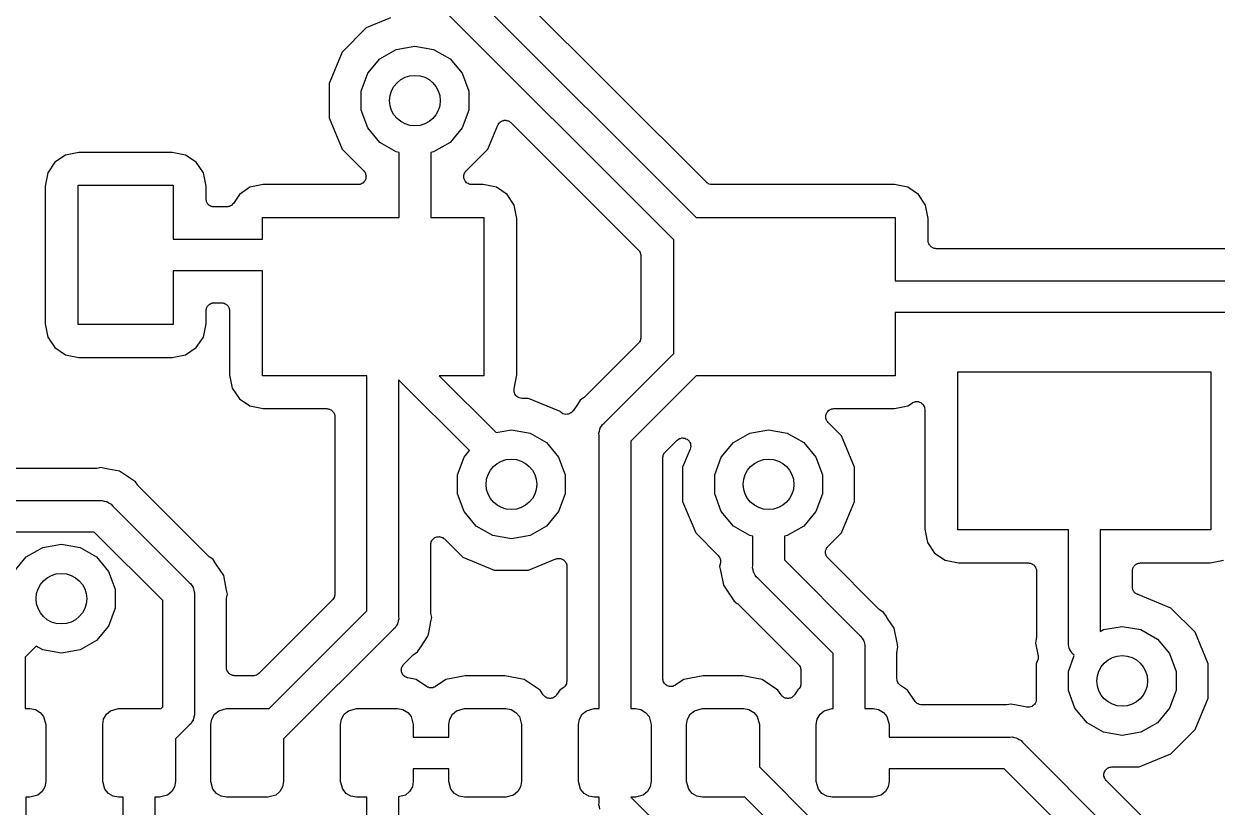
# Model space of a CAD drawing. Extents: x 92.1 to 192.1, y -135.1 to -45.9.
# Drawn here: x 109.9 to 128.75, y -120.64 to -108.26 of the extents above; entities that cross this region are included whole.
import ezdxf

# ---------------------------------------------------------------- set-up
doc = ezdxf.new("R2010")
doc.units = 0
doc.header["$MEASUREMENT"] = 0
doc.layers.add('BLACK', color=7, linetype='CONTINUOUS')

msp = doc.modelspace()

# ---------------------------------------------------------------- linework, layer by layer
at = {"layer": 'BLACK', "linetype": 'CONTINUOUS'}
for p, q in [((120.683, -110.765), (113.571, -103.653)), ((113.026, -103.826), (120.522, -111.323)), ((120.169, -111.676), (112.607, -104.114)), ((115.69, -108.165), (115.309, -108.323)), ((115.309, -108.323), (114.927, -108.705)), ((115.783, -108.663), (116.078, -108.611)), ((116.078, -108.611), (116.373, -108.663)), ((114.927, -108.705), (114.72, -109.204)), ((115.523, -108.813), (115.783, -108.663)), ((116.373, -108.663), (116.633, -108.813)), ((115.331, -109.042), (115.523, -108.813)), ((116.633, -108.813), (116.825, -109.042)), ((115.228, -109.324), (115.331, -109.042)), ((116.825, -109.042), (116.928, -109.324)), ((114.72, -109.204), (114.72, -109.744)), ((115.228, -109.624), (115.228, -109.324)), ((116.928, -109.324), (116.928, -109.624)), ((114.72, -109.744), (114.927, -110.243)), ((115.331, -109.906), (115.228, -109.624)), ((116.928, -109.624), (116.825, -109.906)), ((115.523, -110.135), (115.331, -109.906)), ((116.825, -109.906), (116.633, -110.135)), ((117.229, -110.243), (117.387, -109.862)), ((117.387, -109.862), (117.395, -109.85)), ((117.395, -109.85), (117.401, -109.837)), ((117.401, -109.837), (117.407, -109.831)), ((117.407, -109.831), (117.411, -109.824)), ((117.411, -109.824), (117.422, -109.816)), ((117.422, -109.816), (117.432, -109.806)), ((117.432, -109.806), (117.439, -109.803)), ((117.439, -109.803), (117.446, -109.798)), ((117.446, -109.798), (117.459, -109.793)), ((117.459, -109.793), (117.472, -109.788)), ((117.472, -109.788), (117.48, -109.787)), ((117.48, -109.787), (117.488, -109.784)), ((117.488, -109.784), (117.502, -109.785)), ((117.502, -109.785), (117.516, -109.784)), ((117.516, -109.784), (117.524, -109.786)), ((117.524, -109.786), (117.532, -109.786)), ((117.532, -109.786), (117.545, -109.792)), ((117.545, -109.792), (117.558, -109.795)), ((117.558, -109.795), (117.565, -109.8)), ((117.565, -109.8), (117.573, -109.803)), ((117.573, -109.803), (117.583, -109.812)), ((117.583, -109.812), (117.594, -109.82)), ((117.594, -109.82), (119.611, -111.837)), ((110.768, -110.292), (110.557, -110.334)), ((112.243, -110.292), (110.768, -110.292)), ((112.454, -110.334), (112.243, -110.292)), ((114.927, -110.243), (115.269, -110.586)), ((115.783, -110.285), (115.523, -110.135)), ((115.828, -110.293), (115.783, -110.285)), ((115.828, -111.323), (115.828, -110.293)), ((116.373, -110.285), (116.328, -110.293)), ((116.328, -110.293), (116.328, -111.323)), ((116.633, -110.135), (116.373, -110.285)), ((116.887, -110.586), (117.229, -110.243)), ((110.389, -110.446), (110.277, -110.614)), ((110.557, -110.334), (110.389, -110.446)), ((112.622, -110.446), (112.454, -110.334)), ((112.734, -110.614), (112.622, -110.446)), ((110.277, -110.614), (110.235, -110.825)), ((112.776, -110.825), (112.734, -110.614)), ((115.269, -110.586), (115.279, -110.599)), ((115.279, -110.599), (115.289, -110.612)), ((115.289, -110.612), (115.291, -110.617)), ((115.291, -110.617), (115.294, -110.622)), ((115.294, -110.622), (115.299, -110.638)), ((115.299, -110.638), (115.304, -110.653)), ((115.304, -110.653), (115.304, -110.659)), ((115.304, -110.659), (115.306, -110.664)), ((115.306, -110.664), (115.304, -110.681)), ((115.304, -110.681), (115.304, -110.697)), ((116.85, -110.664), (116.852, -110.659)), ((116.852, -110.681), (116.85, -110.664)), ((116.852, -110.653), (116.857, -110.638)), ((116.852, -110.659), (116.852, -110.653)), ((116.852, -110.697), (116.852, -110.681)), ((116.857, -110.638), (116.862, -110.622)), ((116.862, -110.622), (116.865, -110.617)), ((116.865, -110.617), (116.867, -110.612)), ((116.867, -110.612), (116.877, -110.599)), ((116.877, -110.599), (116.887, -110.586)), ((110.235, -110.825), (110.235, -113)), ((110.756, -113.012), (110.756, -110.812)), ((110.756, -110.812), (112.256, -110.812)), ((112.256, -110.812), (112.256, -111.662)), ((112.776, -111.027), (112.776, -110.825)), ((113.471, -110.844), (113.303, -110.957)), ((113.681, -110.802), (113.471, -110.844)), ((115.179, -110.802), (113.681, -110.802)), ((115.196, -110.799), (115.179, -110.802)), ((115.212, -110.798), (115.196, -110.799)), ((115.217, -110.796), (115.212, -110.798)), ((115.223, -110.795), (115.217, -110.796)), ((115.237, -110.786), (115.223, -110.795)), ((115.252, -110.779), (115.237, -110.786)), ((115.256, -110.775), (115.252, -110.779)), ((115.261, -110.773), (115.256, -110.775)), ((115.272, -110.76), (115.261, -110.773)), ((115.283, -110.748), (115.272, -110.76)), ((115.286, -110.743), (115.283, -110.748)), ((115.289, -110.739), (115.286, -110.743)), ((115.295, -110.723), (115.289, -110.739)), ((115.302, -110.708), (115.295, -110.723)), ((115.304, -110.697), (115.302, -110.703)), ((115.302, -110.703), (115.302, -110.708)), ((116.854, -110.703), (116.852, -110.697)), ((116.854, -110.708), (116.854, -110.703)), ((116.861, -110.723), (116.854, -110.708)), ((116.867, -110.739), (116.861, -110.723)), ((116.87, -110.743), (116.867, -110.739)), ((116.873, -110.748), (116.87, -110.743)), ((116.884, -110.76), (116.873, -110.748)), ((116.895, -110.773), (116.884, -110.76)), ((116.9, -110.775), (116.895, -110.773)), ((116.904, -110.779), (116.9, -110.775)), ((116.919, -110.786), (116.904, -110.779)), ((116.933, -110.795), (116.919, -110.786)), ((116.939, -110.796), (116.933, -110.795)), ((116.944, -110.798), (116.939, -110.796)), ((116.96, -110.799), (116.944, -110.798)), ((116.977, -110.802), (116.96, -110.799)), ((117.156, -110.802), (116.977, -110.802)), ((117.367, -110.844), (117.156, -110.802)), ((117.535, -110.957), (117.367, -110.844)), ((120.688, -110.768), (120.683, -110.765)), ((120.691, -110.773), (120.688, -110.768)), ((120.706, -110.781), (120.691, -110.773)), ((120.719, -110.79), (120.706, -110.781)), ((120.725, -110.792), (120.719, -110.79)), ((120.73, -110.795), (120.725, -110.792)), ((120.746, -110.798), (120.73, -110.795)), ((120.762, -110.802), (120.746, -110.798)), ((120.767, -110.801), (120.762, -110.802)), ((120.773, -110.802), (120.767, -110.801)), ((123.656, -110.802), (120.773, -110.802)), ((123.867, -110.844), (123.656, -110.802)), ((124.035, -110.957), (123.867, -110.844)), ((112.778, -111.038), (112.776, -111.027)), ((112.778, -111.049), (112.778, -111.038)), ((112.782, -111.06), (112.778, -111.049)), ((112.784, -111.071), (112.782, -111.06)), ((113.303, -110.957), (113.208, -111.098)), ((117.647, -111.125), (117.535, -110.957)), ((124.147, -111.125), (124.035, -110.957)), ((112.789, -111.08), (112.784, -111.071)), ((112.793, -111.091), (112.789, -111.08)), ((112.8, -111.099), (112.793, -111.091)), ((112.806, -111.109), (112.8, -111.099)), ((112.814, -111.116), (112.806, -111.109)), ((112.821, -111.125), (112.814, -111.116)), ((112.831, -111.13), (112.821, -111.125)), ((112.84, -111.137), (112.831, -111.13)), ((112.85, -111.141), (112.84, -111.137)), ((112.86, -111.147), (112.85, -111.141)), ((112.871, -111.149), (112.86, -111.147)), ((112.881, -111.152), (112.871, -111.149)), ((112.892, -111.152), (112.881, -111.152)), ((112.903, -111.154), (112.892, -111.152)), ((113.102, -111.154), (112.903, -111.154)), ((113.12, -111.151), (113.102, -111.154)), ((113.138, -111.149), (113.12, -111.151)), ((113.142, -111.147), (113.138, -111.149)), ((113.146, -111.147), (113.142, -111.147)), ((113.161, -111.138), (113.146, -111.147)), ((113.178, -111.13), (113.161, -111.138)), ((113.18, -111.127), (113.178, -111.13)), ((113.184, -111.125), (113.18, -111.127)), ((113.196, -111.111), (113.184, -111.125)), ((113.208, -111.098), (113.196, -111.111)), ((117.689, -111.335), (117.647, -111.125)), ((124.189, -111.335), (124.147, -111.125)), ((113.669, -111.662), (113.669, -111.323)), ((113.669, -111.323), (115.828, -111.323)), ((116.328, -111.323), (117.169, -111.323)), ((117.169, -111.323), (117.169, -113.823)), ((117.689, -113.81), (117.689, -111.335)), ((120.522, -111.323), (123.669, -111.323)), ((123.669, -111.323), (123.669, -112.323)), ((124.189, -111.688), (124.189, -111.335)), ((112.256, -111.662), (113.669, -111.662)), ((120.169, -113.469), (120.169, -111.676)), ((124.191, -111.699), (124.189, -111.688)), ((124.191, -111.71), (124.191, -111.699)), ((124.195, -111.72), (124.191, -111.71)), ((124.197, -111.731), (124.195, -111.72)), ((124.202, -111.741), (124.197, -111.731)), ((124.206, -111.751), (124.202, -111.741)), ((124.213, -111.76), (124.206, -111.751)), ((124.219, -111.769), (124.213, -111.76)), ((124.227, -111.777), (124.219, -111.769)), ((124.235, -111.785), (124.227, -111.777)), ((124.244, -111.791), (124.235, -111.785)), ((124.253, -111.798), (124.244, -111.791)), ((124.263, -111.802), (124.253, -111.798)), ((124.273, -111.807), (124.263, -111.802)), ((124.284, -111.809), (124.273, -111.807)), ((124.294, -111.813), (124.284, -111.809)), ((124.305, -111.813), (124.294, -111.813)), ((124.316, -111.815), (124.305, -111.813)), ((129.632, -111.815), (124.316, -111.815)), ((119.611, -111.837), (119.614, -111.842)), ((119.614, -111.842), (119.619, -111.845)), ((119.619, -111.845), (119.627, -111.86)), ((119.627, -111.86), (119.636, -111.873)), ((119.636, -111.873), (119.638, -111.879)), ((119.638, -111.879), (119.641, -111.884)), ((119.641, -111.884), (119.644, -111.9)), ((119.644, -111.9), (119.648, -111.916)), ((119.648, -111.916), (119.647, -111.921)), ((119.647, -111.921), (119.648, -111.927)), ((119.648, -111.927), (119.648, -113.219)), ((113.669, -112.162), (112.256, -112.162)), ((112.256, -112.162), (112.256, -113.012)), ((113.669, -113.823), (113.669, -112.162)), ((123.669, -112.323), (129.708, -112.323)), ((112.778, -112.775), (112.782, -112.765)), ((112.782, -112.765), (112.784, -112.754)), ((112.784, -112.754), (112.789, -112.744)), ((112.789, -112.744), (112.793, -112.734)), ((112.793, -112.734), (112.8, -112.725)), ((112.8, -112.725), (112.806, -112.716)), ((112.806, -112.716), (112.814, -112.709)), ((112.814, -112.709), (112.821, -112.7)), ((112.821, -112.7), (112.831, -112.695)), ((112.831, -112.695), (112.84, -112.687)), ((112.84, -112.687), (112.85, -112.684)), ((112.85, -112.684), (112.86, -112.678)), ((112.86, -112.678), (112.871, -112.676)), ((112.871, -112.676), (112.881, -112.672)), ((112.881, -112.672), (112.892, -112.672)), ((112.892, -112.672), (112.903, -112.67)), ((112.903, -112.67), (113.021, -112.67)), ((113.021, -112.67), (113.032, -112.672)), ((113.032, -112.672), (113.043, -112.672)), ((113.043, -112.672), (113.054, -112.676)), ((113.054, -112.676), (113.065, -112.678)), ((113.065, -112.678), (113.074, -112.684)), ((113.074, -112.684), (113.085, -112.687)), ((113.085, -112.687), (113.093, -112.695)), ((113.093, -112.695), (113.103, -112.7)), ((113.103, -112.7), (113.11, -112.709)), ((113.11, -112.709), (113.119, -112.716)), ((113.119, -112.716), (113.124, -112.725)), ((113.124, -112.725), (113.131, -112.734)), ((113.131, -112.734), (113.135, -112.744)), ((113.135, -112.744), (113.141, -112.754)), ((113.141, -112.754), (113.143, -112.765)), ((113.143, -112.765), (113.146, -112.775)), ((112.776, -112.797), (112.778, -112.786)), ((112.776, -113), (112.776, -112.797)), ((112.778, -112.786), (112.778, -112.775)), ((113.146, -112.775), (113.146, -112.786)), ((113.146, -112.786), (113.148, -112.797)), ((113.148, -112.797), (113.148, -113.81)), ((129.616, -112.823), (123.669, -112.823)), ((123.669, -112.823), (123.669, -113.823)), ((110.235, -113), (110.277, -113.211)), ((112.256, -113.012), (110.756, -113.012)), ((112.734, -113.211), (112.776, -113)), ((110.277, -113.211), (110.389, -113.379)), ((112.622, -113.379), (112.734, -113.211)), ((119.611, -113.308), (118.762, -114.157)), ((119.614, -113.304), (119.611, -113.308)), ((119.619, -113.3), (119.614, -113.304)), ((119.627, -113.286), (119.619, -113.3)), ((119.636, -113.272), (119.627, -113.286)), ((119.638, -113.267), (119.636, -113.272)), ((119.641, -113.262), (119.638, -113.267)), ((119.644, -113.246), (119.641, -113.262)), ((119.648, -113.23), (119.644, -113.246)), ((119.648, -113.219), (119.647, -113.224)), ((119.647, -113.224), (119.648, -113.23)), ((110.389, -113.379), (110.557, -113.491)), ((110.557, -113.491), (110.768, -113.533)), ((112.243, -113.533), (112.454, -113.491)), ((112.454, -113.491), (112.622, -113.379)), ((119.068, -114.571), (120.169, -113.469)), ((110.768, -113.533), (112.243, -113.533)), ((113.148, -113.81), (113.19, -114.021)), ((115.32, -113.823), (113.669, -113.823)), ((115.32, -117.54), (115.32, -113.823)), ((116.94, -115.007), (115.82, -113.888)), ((115.82, -113.888), (115.82, -117.633)), ((117.169, -113.823), (116.462, -113.823)), ((116.462, -113.823), (117.359, -114.72)), ((117.645, -114.03), (117.689, -113.81)), ((120.522, -113.823), (119.487, -114.859)), ((123.669, -113.823), (120.522, -113.823)), ((124.658, -116.261), (124.658, -113.761)), ((124.658, -113.761), (128.658, -113.761)), ((128.658, -113.761), (128.658, -116.261)), ((113.19, -114.021), (113.303, -114.189)), ((117.645, -114.032), (117.645, -114.03)), ((117.645, -114.033), (117.645, -114.032)), ((117.645, -114.054), (117.645, -114.033)), ((117.645, -114.074), (117.645, -114.054)), ((117.645, -114.076), (117.645, -114.074)), ((117.645, -114.077), (117.645, -114.076)), ((117.652, -114.096), (117.645, -114.077)), ((113.303, -114.189), (113.471, -114.301)), ((117.659, -114.116), (117.652, -114.096)), ((117.66, -114.117), (117.659, -114.116)), ((117.66, -114.118), (117.66, -114.117)), ((117.673, -114.134), (117.66, -114.118)), ((117.686, -114.15), (117.673, -114.134)), ((117.688, -114.151), (117.686, -114.15)), ((117.688, -114.152), (117.688, -114.151)), ((117.706, -114.163), (117.688, -114.152)), ((117.724, -114.173), (117.706, -114.163)), ((117.725, -114.174), (117.724, -114.173)), ((117.727, -114.174), (117.725, -114.174)), ((117.747, -114.178), (117.727, -114.174)), ((117.767, -114.182), (117.747, -114.178)), ((117.769, -114.182), (117.767, -114.182)), ((117.77, -114.182), (117.769, -114.182)), ((117.872, -114.182), (117.77, -114.182)), ((118.371, -114.389), (117.872, -114.182)), ((118.655, -114.261), (118.576, -114.379)), ((118.69, -114.209), (118.655, -114.261)), ((118.655, -114.261), (118.655, -114.261)), ((118.743, -114.173), (118.69, -114.209)), ((118.752, -114.165), (118.743, -114.173)), ((118.762, -114.157), (118.752, -114.165)), ((123.867, -114.301), (123.94, -114.253)), ((123.94, -114.253), (123.943, -114.251)), ((123.943, -114.251), (123.947, -114.248)), ((123.947, -114.248), (123.964, -114.242)), ((123.964, -114.242), (123.98, -114.235)), ((123.98, -114.235), (123.984, -114.235)), ((123.984, -114.235), (123.988, -114.233)), ((123.988, -114.233), (124.006, -114.233)), ((124.006, -114.233), (124.024, -114.232)), ((124.024, -114.232), (124.028, -114.233)), ((124.028, -114.233), (124.032, -114.233)), ((124.032, -114.233), (124.049, -114.239)), ((124.049, -114.239), (124.066, -114.245)), ((124.066, -114.245), (124.07, -114.247)), ((124.07, -114.247), (124.074, -114.248)), ((124.074, -114.248), (124.087, -114.26)), ((124.087, -114.26), (124.102, -114.271)), ((124.102, -114.271), (124.104, -114.274)), ((124.104, -114.274), (124.107, -114.277)), ((113.471, -114.301), (113.681, -114.343)), ((113.681, -114.343), (114.685, -114.343)), ((114.685, -114.343), (114.696, -114.345)), ((114.696, -114.345), (114.707, -114.345)), ((114.707, -114.345), (114.717, -114.349)), ((114.717, -114.349), (114.728, -114.351)), ((114.728, -114.351), (114.738, -114.356)), ((114.738, -114.356), (114.749, -114.36)), ((114.749, -114.36), (114.757, -114.367)), ((114.757, -114.367), (114.767, -114.373)), ((114.767, -114.373), (114.774, -114.381)), ((114.774, -114.381), (114.782, -114.389)), ((114.782, -114.389), (114.788, -114.398)), ((114.788, -114.398), (114.795, -114.407)), ((114.795, -114.407), (114.799, -114.417)), ((114.799, -114.417), (114.804, -114.427)), ((114.804, -114.427), (114.806, -114.438)), ((114.806, -114.438), (114.81, -114.448)), ((114.81, -114.448), (114.81, -114.459)), ((114.81, -114.459), (114.812, -114.47)), ((118.381, -114.398), (118.371, -114.389)), ((118.382, -114.399), (118.381, -114.398)), ((118.383, -114.4), (118.382, -114.399)), ((118.4, -114.412), (118.383, -114.4)), ((118.417, -114.424), (118.4, -114.412)), ((118.418, -114.424), (118.417, -114.424)), ((118.419, -114.425), (118.418, -114.424)), ((118.44, -114.43), (118.419, -114.425)), ((118.46, -114.435), (118.44, -114.43)), ((118.461, -114.435), (118.46, -114.435)), ((118.462, -114.435), (118.461, -114.435)), ((118.483, -114.433), (118.462, -114.435)), ((118.503, -114.431), (118.483, -114.433)), ((118.505, -114.431), (118.503, -114.431)), ((118.506, -114.43), (118.505, -114.431)), ((118.525, -114.421), (118.506, -114.43)), ((118.543, -114.412), (118.525, -114.421)), ((118.544, -114.412), (118.543, -114.412)), ((118.546, -114.411), (118.544, -114.412)), ((118.56, -114.396), (118.546, -114.411)), ((118.575, -114.381), (118.56, -114.396)), ((118.576, -114.379), (118.575, -114.38)), ((118.575, -114.38), (118.575, -114.381)), ((122.57, -114.481), (122.571, -114.465)), ((122.571, -114.448), (122.573, -114.443)), ((122.571, -114.465), (122.571, -114.448)), ((122.573, -114.443), (122.574, -114.437)), ((122.574, -114.437), (122.581, -114.422)), ((122.581, -114.422), (122.586, -114.407)), ((122.586, -114.407), (122.59, -114.402)), ((122.59, -114.402), (122.592, -114.397)), ((122.592, -114.397), (122.604, -114.386)), ((122.604, -114.386), (122.615, -114.373)), ((122.615, -114.373), (122.62, -114.37)), ((122.62, -114.37), (122.624, -114.366)), ((122.624, -114.366), (122.639, -114.359)), ((122.639, -114.359), (122.653, -114.351)), ((122.653, -114.351), (122.658, -114.35)), ((122.658, -114.35), (122.663, -114.348)), ((122.663, -114.348), (122.68, -114.346)), ((122.68, -114.346), (122.696, -114.343)), ((122.696, -114.343), (123.656, -114.343)), ((123.656, -114.343), (123.867, -114.301)), ((124.107, -114.277), (124.116, -114.292)), ((124.116, -114.292), (124.126, -114.307)), ((124.126, -114.307), (124.127, -114.311)), ((124.127, -114.311), (124.13, -114.315)), ((124.13, -114.315), (124.133, -114.333)), ((124.133, -114.333), (124.137, -114.35)), ((124.137, -114.35), (124.136, -114.354)), ((124.136, -114.354), (124.137, -114.358)), ((124.137, -114.358), (124.137, -116.249)), ((114.812, -114.47), (114.812, -117.277)), ((119.004, -114.659), (119.007, -114.648)), ((119.007, -114.648), (119.026, -114.621)), ((119.026, -114.621), (119.042, -114.592)), ((119.042, -114.592), (119.068, -114.571)), ((122.571, -114.487), (122.57, -114.481)), ((122.571, -114.492), (122.571, -114.487)), ((122.577, -114.508), (122.571, -114.492)), ((122.581, -114.524), (122.577, -114.508)), ((122.584, -114.528), (122.581, -114.524)), ((122.586, -114.534), (122.584, -114.528)), ((122.597, -114.546), (122.586, -114.534)), ((122.607, -114.56), (122.597, -114.546)), ((122.817, -114.771), (122.607, -114.56)), ((117.359, -114.72), (117.602, -114.677)), ((117.602, -114.677), (117.897, -114.729)), ((117.897, -114.729), (118.157, -114.879)), ((118.984, -114.733), (118.992, -114.701)), ((118.987, -114.766), (118.984, -114.733)), ((118.987, -119.086), (118.987, -114.766)), ((118.992, -114.701), (118.998, -114.668)), ((118.998, -114.668), (119.004, -114.659)), ((120.22, -114.843), (120.236, -114.832)), ((120.236, -114.832), (120.251, -114.821)), ((120.251, -114.821), (120.254, -114.82)), ((120.254, -114.82), (120.256, -114.818)), ((120.256, -114.818), (120.275, -114.813)), ((120.275, -114.813), (120.293, -114.807)), ((120.293, -114.807), (120.296, -114.807)), ((120.296, -114.807), (120.299, -114.807)), ((120.299, -114.807), (120.318, -114.808)), ((120.318, -114.808), (120.337, -114.809)), ((120.337, -114.809), (120.34, -114.81)), ((120.34, -114.81), (120.343, -114.811)), ((120.343, -114.811), (120.36, -114.819)), ((120.36, -114.819), (120.378, -114.826)), ((120.378, -114.826), (120.38, -114.828)), ((120.38, -114.828), (120.383, -114.829)), ((120.383, -114.829), (120.397, -114.843)), ((121.111, -114.879), (121.371, -114.729)), ((121.371, -114.729), (121.666, -114.677)), ((121.666, -114.677), (121.961, -114.729)), ((121.961, -114.729), (122.221, -114.879)), ((123.024, -115.27), (122.817, -114.771)), ((116.855, -115.108), (116.94, -115.007)), ((118.157, -114.879), (118.349, -115.108)), ((119.487, -114.859), (119.487, -119.086)), ((120.032, -115.032), (120.22, -114.843)), ((120.427, -114.982), (120.308, -115.27)), ((120.397, -114.843), (120.411, -114.856)), ((120.411, -114.856), (120.412, -114.858)), ((120.412, -114.858), (120.414, -114.86)), ((120.414, -114.86), (120.422, -114.878)), ((120.422, -114.878), (120.431, -114.895)), ((120.432, -114.963), (120.427, -114.982)), ((120.431, -114.895), (120.431, -114.898)), ((120.431, -114.898), (120.433, -114.9)), ((120.437, -114.944), (120.432, -114.963)), ((120.433, -114.9), (120.434, -114.92)), ((120.434, -114.92), (120.437, -114.939)), ((120.437, -114.939), (120.436, -114.941)), ((120.436, -114.941), (120.437, -114.944)), ((120.919, -115.108), (121.111, -114.879)), ((122.221, -114.879), (122.413, -115.108)), ((116.752, -115.39), (116.855, -115.108)), ((118.349, -115.108), (118.452, -115.39)), ((119.995, -115.111), (119.999, -115.094)), ((119.996, -115.116), (119.995, -115.111)), ((119.995, -115.122), (119.996, -115.116)), ((119.995, -118.611), (119.995, -115.122)), ((119.999, -115.094), (120.002, -115.078)), ((120.002, -115.078), (120.005, -115.073)), ((120.005, -115.073), (120.006, -115.068)), ((120.006, -115.068), (120.016, -115.054)), ((120.016, -115.054), (120.024, -115.04)), ((120.024, -115.04), (120.029, -115.036)), ((120.029, -115.036), (120.032, -115.032)), ((120.816, -115.39), (120.919, -115.108)), ((122.413, -115.108), (122.516, -115.39)), ((111.027, -115.29), (109.735, -115.29)), ((111.039, -115.288), (111.027, -115.29)), ((111.052, -115.288), (111.039, -115.288)), ((111.114, -115.275), (111.052, -115.288)), ((111.176, -115.288), (111.114, -115.275)), ((111.41, -115.334), (111.176, -115.288)), ((111.176, -115.288), (111.176, -115.288)), ((111.66, -115.502), (111.41, -115.334)), ((116.752, -115.69), (116.752, -115.39)), ((118.452, -115.39), (118.452, -115.69)), ((120.308, -115.27), (120.308, -115.81)), ((120.816, -115.69), (120.816, -115.39)), ((122.516, -115.39), (122.516, -115.69)), ((123.024, -115.81), (123.024, -115.27)), ((111.696, -115.554), (111.66, -115.502)), ((111.704, -115.563), (111.696, -115.554)), ((111.712, -115.574), (111.704, -115.563)), ((112.816, -116.678), (111.712, -115.574)), ((116.855, -115.972), (116.752, -115.69)), ((118.452, -115.69), (118.349, -115.972)), ((120.919, -115.972), (120.816, -115.69)), ((122.516, -115.69), (122.413, -115.972)), ((109.658, -115.798), (111.103, -115.798)), ((111.103, -115.798), (111.136, -115.795)), ((111.136, -115.795), (111.168, -115.804)), ((111.168, -115.804), (111.201, -115.809)), ((111.201, -115.809), (111.21, -115.815)), ((111.21, -115.815), (111.221, -115.818)), ((111.221, -115.818), (111.248, -115.837)), ((111.248, -115.837), (111.277, -115.854)), ((111.277, -115.854), (111.298, -115.879)), ((111.298, -115.879), (112.511, -117.091)), ((117.047, -116.201), (116.855, -115.972)), ((118.349, -115.972), (118.157, -116.201)), ((120.308, -115.81), (120.515, -116.309)), ((121.111, -116.201), (120.919, -115.972)), ((122.413, -115.972), (122.221, -116.201)), ((122.817, -116.309), (123.024, -115.81)), ((111.01, -116.298), (109.751, -116.298)), ((112.092, -117.379), (111.01, -116.298)), ((117.307, -116.351), (117.047, -116.201)), ((118.157, -116.201), (117.897, -116.351)), ((120.515, -116.309), (120.87, -116.665)), ((121.371, -116.351), (121.111, -116.201)), ((122.221, -116.201), (121.961, -116.351)), ((122.602, -116.524), (122.817, -116.309)), ((124.137, -116.249), (124.179, -116.459)), ((126.408, -116.261), (124.658, -116.261)), ((126.408, -118.04), (126.408, -116.261)), ((128.658, -116.261), (126.908, -116.261)), ((126.908, -116.261), (126.908, -117.867)), ((109.935, -116.687), (110.195, -116.537)), ((110.195, -116.537), (110.49, -116.485)), ((110.49, -116.485), (110.785, -116.537)), ((110.785, -116.537), (111.045, -116.687)), ((116.328, -116.493), (116.331, -116.477)), ((116.328, -117.557), (116.328, -116.493)), ((116.331, -116.477), (116.332, -116.46)), ((116.332, -116.46), (116.335, -116.455)), ((116.335, -116.455), (116.336, -116.45)), ((116.336, -116.45), (116.344, -116.435)), ((116.344, -116.435), (116.351, -116.42)), ((116.351, -116.42), (116.355, -116.416)), ((116.355, -116.416), (116.358, -116.411)), ((116.358, -116.411), (116.37, -116.401)), ((116.37, -116.401), (116.382, -116.389)), ((116.382, -116.389), (116.387, -116.387)), ((116.387, -116.387), (116.391, -116.383)), ((116.391, -116.383), (116.407, -116.377)), ((116.407, -116.377), (116.422, -116.37)), ((116.422, -116.37), (116.428, -116.37)), ((116.428, -116.37), (116.433, -116.368)), ((116.433, -116.368), (116.45, -116.368)), ((116.45, -116.368), (116.466, -116.367)), ((116.466, -116.367), (116.471, -116.368)), ((116.471, -116.368), (116.477, -116.368)), ((116.477, -116.368), (116.493, -116.374)), ((116.493, -116.374), (116.509, -116.378)), ((116.509, -116.378), (116.513, -116.381)), ((116.513, -116.381), (116.518, -116.383)), ((116.518, -116.383), (116.531, -116.394)), ((116.531, -116.394), (116.545, -116.403)), ((116.545, -116.403), (116.833, -116.691)), ((117.602, -116.403), (117.307, -116.351)), ((117.897, -116.351), (117.602, -116.403)), ((121.416, -116.359), (121.371, -116.351)), ((121.416, -116.829), (121.416, -116.359)), ((121.961, -116.351), (121.916, -116.359)), ((121.916, -116.359), (121.916, -116.736)), ((122.588, -116.541), (122.596, -116.534)), ((122.596, -116.534), (122.602, -116.524)), ((124.179, -116.459), (124.291, -116.627)), ((109.743, -116.916), (109.935, -116.687)), ((111.045, -116.687), (111.237, -116.916)), ((112.826, -116.685), (112.816, -116.678)), ((112.835, -116.694), (112.826, -116.685)), ((112.888, -116.729), (112.835, -116.694)), ((116.833, -116.691), (117.332, -116.898)), ((117.872, -116.898), (118.303, -116.72)), ((118.303, -116.72), (118.317, -116.717)), ((118.317, -116.717), (118.33, -116.712)), ((118.33, -116.712), (118.338, -116.712)), ((118.338, -116.712), (118.346, -116.71)), ((118.346, -116.71), (118.36, -116.712)), ((118.36, -116.712), (118.374, -116.712)), ((118.374, -116.712), (118.382, -116.715)), ((118.382, -116.715), (118.39, -116.716)), ((118.39, -116.716), (118.402, -116.722)), ((118.402, -116.722), (118.415, -116.727)), ((118.415, -116.727), (118.422, -116.732)), ((120.87, -116.665), (120.881, -116.68)), ((120.881, -116.68), (120.892, -116.694)), ((120.892, -116.694), (120.893, -116.698)), ((120.893, -116.698), (120.896, -116.701)), ((120.896, -116.701), (120.9, -116.718)), ((120.9, -116.718), (120.906, -116.735)), ((122.565, -116.603), (122.568, -116.592)), ((122.566, -116.614), (122.565, -116.603)), ((122.565, -116.625), (122.566, -116.614)), ((122.568, -116.636), (122.565, -116.625)), ((122.568, -116.592), (122.569, -116.581)), ((122.569, -116.647), (122.568, -116.636)), ((122.569, -116.581), (122.574, -116.571)), ((122.574, -116.657), (122.569, -116.647)), ((122.574, -116.571), (122.577, -116.561)), ((122.577, -116.668), (122.574, -116.657)), ((122.577, -116.561), (122.583, -116.551)), ((122.583, -116.677), (122.577, -116.668)), ((122.583, -116.551), (122.588, -116.541)), ((122.588, -116.687), (122.583, -116.677)), ((122.596, -116.695), (122.588, -116.687)), ((122.602, -116.704), (122.596, -116.695)), ((123.41, -117.512), (122.602, -116.704)), ((124.291, -116.627), (124.459, -116.74)), ((111.237, -116.916), (111.34, -117.198)), ((112.923, -116.782), (112.888, -116.729)), ((112.943, -116.812), (112.923, -116.782)), ((112.923, -116.782), (112.923, -116.782)), ((113.056, -116.98), (112.943, -116.812)), ((112.943, -116.812), (112.943, -116.812)), ((117.332, -116.898), (117.872, -116.898)), ((118.422, -116.732), (118.429, -116.736)), ((118.429, -116.736), (118.438, -116.746)), ((118.438, -116.746), (118.449, -116.755)), ((118.449, -116.755), (118.453, -116.762)), ((118.453, -116.762), (118.459, -116.769)), ((118.459, -116.769), (118.464, -116.781)), ((118.464, -116.781), (118.471, -116.793)), ((118.471, -116.793), (118.472, -116.802)), ((118.472, -116.802), (118.476, -116.809)), ((118.476, -116.809), (118.476, -116.823)), ((118.476, -116.823), (118.479, -116.837)), ((118.479, -116.837), (118.479, -118.652)), ((120.905, -116.779), (120.893, -116.84)), ((120.893, -116.84), (120.906, -116.902)), ((120.906, -116.762), (120.905, -116.779)), ((120.906, -116.735), (120.906, -116.74)), ((120.906, -116.74), (120.907, -116.744)), ((120.907, -116.744), (120.906, -116.762)), ((120.906, -116.902), (120.906, -116.902)), ((120.906, -116.902), (120.952, -117.136)), ((121.413, -116.862), (121.416, -116.829)), ((121.422, -116.894), (121.413, -116.862)), ((121.427, -116.927), (121.422, -116.894)), ((121.916, -116.736), (123.105, -117.926)), ((124.459, -116.74), (124.67, -116.782)), ((124.67, -116.782), (125.773, -116.782)), ((125.773, -116.782), (125.784, -116.784)), ((125.784, -116.784), (125.795, -116.784)), ((125.795, -116.784), (125.805, -116.787)), ((125.805, -116.787), (125.816, -116.789)), ((125.816, -116.789), (125.826, -116.795)), ((125.826, -116.795), (125.836, -116.799)), ((125.836, -116.799), (125.845, -116.806)), ((125.845, -116.806), (125.854, -116.811)), ((125.854, -116.811), (125.861, -116.82)), ((125.861, -116.82), (125.87, -116.827)), ((125.87, -116.827), (125.875, -116.837)), ((125.875, -116.837), (125.883, -116.845)), ((125.883, -116.845), (125.886, -116.856)), ((125.886, -116.856), (125.892, -116.865)), ((125.892, -116.865), (125.894, -116.876)), ((125.894, -116.876), (125.898, -116.887)), ((125.898, -116.887), (125.898, -116.898)), ((125.898, -116.898), (125.9, -116.909)), ((125.9, -116.909), (125.9, -117.963)), ((127.416, -116.909), (127.418, -116.898)), ((127.416, -117.163), (127.416, -116.909)), ((127.418, -116.887), (127.421, -116.876)), ((127.418, -116.898), (127.418, -116.887)), ((127.421, -116.876), (127.423, -116.865)), ((127.423, -116.865), (127.429, -116.856)), ((127.429, -116.856), (127.433, -116.845)), ((127.433, -116.845), (127.44, -116.837)), ((127.44, -116.837), (127.445, -116.827)), ((127.445, -116.827), (127.454, -116.82)), ((127.454, -116.82), (127.461, -116.811)), ((127.461, -116.811), (127.471, -116.806)), ((127.471, -116.806), (127.479, -116.799)), ((127.479, -116.799), (127.49, -116.795)), ((127.49, -116.795), (127.499, -116.789)), ((127.499, -116.789), (127.51, -116.787)), ((127.51, -116.787), (127.521, -116.784)), ((127.521, -116.784), (127.532, -116.784)), ((127.532, -116.784), (127.543, -116.782)), ((127.543, -116.782), (128.645, -116.782)), ((128.645, -116.782), (128.856, -116.74)), ((112.511, -117.091), (112.536, -117.112)), ((113.102, -117.213), (113.056, -116.98)), ((121.433, -116.936), (121.427, -116.927)), ((121.436, -116.947), (121.433, -116.936)), ((121.455, -116.974), (121.436, -116.947)), ((121.472, -117.003), (121.455, -116.974)), ((121.497, -117.024), (121.472, -117.003)), ((122.686, -118.214), (121.497, -117.024)), ((111.34, -117.198), (111.34, -117.498)), ((112.536, -117.112), (112.553, -117.141)), ((112.553, -117.141), (112.572, -117.168)), ((112.572, -117.168), (112.575, -117.179)), ((112.575, -117.179), (112.58, -117.189)), ((112.58, -117.189), (112.586, -117.221)), ((112.586, -117.221), (112.594, -117.253)), ((112.594, -117.253), (112.592, -117.286)), ((112.592, -117.286), (112.592, -119.152)), ((113.114, -117.276), (113.102, -117.213)), ((113.102, -117.213), (113.102, -117.213)), ((113.102, -117.338), (113.114, -117.276)), ((114.812, -117.288), (114.807, -117.304)), ((114.812, -117.277), (114.811, -117.283)), ((114.811, -117.283), (114.812, -117.288)), ((120.952, -117.136), (121.12, -117.386)), ((127.418, -117.174), (127.416, -117.163)), ((127.418, -117.185), (127.418, -117.174)), ((127.421, -117.196), (127.418, -117.185)), ((127.423, -117.206), (127.421, -117.196)), ((127.429, -117.216), (127.423, -117.206)), ((127.433, -117.227), (127.429, -117.216)), ((127.44, -117.235), (127.433, -117.227)), ((127.445, -117.245), (127.44, -117.235)), ((127.454, -117.252), (127.445, -117.245)), ((127.461, -117.26), (127.454, -117.252)), ((127.471, -117.266), (127.461, -117.26)), ((127.479, -117.273), (127.471, -117.266)), ((127.49, -117.277), (127.479, -117.273)), ((127.499, -117.282), (127.49, -117.277)), ((127.51, -117.284), (127.499, -117.282)), ((127.519, -117.288), (127.51, -117.284)), ((128.024, -117.497), (127.519, -117.288)), ((112.092, -119.059), (112.092, -117.379)), ((113.1, -117.363), (113.102, -117.35)), ((113.1, -118.439), (113.1, -117.363)), ((113.102, -117.35), (113.102, -117.338)), ((114.775, -117.367), (113.613, -118.529)), ((114.778, -117.362), (114.775, -117.367)), ((114.782, -117.359), (114.778, -117.362)), ((114.791, -117.344), (114.782, -117.359)), ((114.8, -117.331), (114.791, -117.344)), ((114.802, -117.325), (114.8, -117.331)), ((114.804, -117.321), (114.802, -117.325)), ((114.807, -117.304), (114.804, -117.321)), ((121.12, -117.386), (121.172, -117.422)), ((121.172, -117.422), (121.181, -117.43)), ((121.181, -117.43), (121.192, -117.438)), ((121.192, -117.438), (122.141, -118.387)), ((111.34, -117.498), (111.237, -117.78)), ((113.771, -119.09), (115.32, -117.54)), ((115.823, -117.666), (115.814, -117.698)), ((115.82, -117.633), (115.823, -117.666)), ((116.33, -117.569), (116.328, -117.557)), ((116.33, -117.581), (116.33, -117.569)), ((116.343, -117.644), (116.33, -117.581)), ((116.33, -117.706), (116.343, -117.644)), ((123.421, -117.52), (123.41, -117.512)), ((123.43, -117.528), (123.421, -117.52)), ((123.482, -117.564), (123.43, -117.528)), ((123.518, -117.616), (123.482, -117.564)), ((123.558, -117.676), (123.518, -117.616)), ((123.518, -117.616), (123.518, -117.616)), ((128.406, -117.879), (128.024, -117.497)), ((111.237, -117.78), (111.045, -118.009)), ((115.739, -117.828), (114.002, -119.565)), ((115.764, -117.807), (115.739, -117.828)), ((115.781, -117.778), (115.764, -117.807)), ((115.8, -117.751), (115.781, -117.778)), ((115.803, -117.74), (115.8, -117.751)), ((115.809, -117.731), (115.803, -117.74)), ((115.814, -117.698), (115.809, -117.731)), ((116.295, -117.886), (116.33, -117.706)), ((116.33, -117.706), (116.33, -117.706)), ((123.65, -117.814), (123.558, -117.676)), ((123.696, -118.048), (123.65, -117.814)), ((126.908, -117.867), (126.96, -117.837)), ((126.96, -117.837), (127.255, -117.785)), ((127.255, -117.785), (127.55, -117.837)), ((127.55, -117.837), (127.81, -117.987)), ((111.045, -118.009), (110.785, -118.159)), ((116.164, -118.119), (116.284, -117.94)), ((116.284, -117.94), (116.295, -117.886)), ((116.295, -117.886), (116.295, -117.886)), ((123.105, -117.926), (123.13, -117.947)), ((123.13, -117.947), (123.147, -117.976)), ((123.147, -117.976), (123.166, -118.003)), ((123.166, -118.003), (123.169, -118.014)), ((123.169, -118.014), (123.175, -118.023)), ((123.175, -118.023), (123.18, -118.056)), ((125.897, -117.988), (125.885, -118.051)), ((125.9, -117.963), (125.897, -117.976)), ((125.897, -117.976), (125.897, -117.988)), ((126.405, -118.073), (126.408, -118.04)), ((127.81, -117.987), (128.002, -118.216)), ((128.613, -118.378), (128.406, -117.879)), ((110.092, -118.1), (109.918, -118.273)), ((110.195, -118.159), (110.092, -118.1)), ((110.49, -118.211), (110.195, -118.159)), ((110.785, -118.159), (110.49, -118.211)), ((116.044, -118.241), (116.055, -118.234)), ((116.055, -118.234), (116.064, -118.226)), ((116.064, -118.226), (116.116, -118.19)), ((116.116, -118.19), (116.164, -118.119)), ((116.164, -118.119), (116.164, -118.119)), ((122.686, -119.086), (122.686, -118.214)), ((123.18, -118.056), (123.189, -118.088)), ((123.189, -118.088), (123.186, -118.121)), ((123.186, -118.121), (123.186, -119.086)), ((123.694, -118.197), (123.696, -118.185)), ((123.694, -118.612), (123.694, -118.197)), ((123.709, -118.11), (123.696, -118.048)), ((123.696, -118.048), (123.696, -118.048)), ((123.696, -118.172), (123.709, -118.11)), ((123.696, -118.185), (123.696, -118.172)), ((125.885, -118.051), (125.925, -118.254)), ((126.413, -118.105), (126.405, -118.073)), ((126.419, -118.137), (126.413, -118.105)), ((126.425, -118.147), (126.419, -118.137)), ((126.428, -118.158), (126.425, -118.147)), ((126.447, -118.185), (126.428, -118.158)), ((126.463, -118.214), (126.447, -118.185)), ((126.489, -118.235), (126.463, -118.214)), ((126.497, -118.244), (126.489, -118.235)), ((128.002, -118.216), (128.105, -118.498)), ((109.918, -118.273), (109.918, -119.086)), ((115.873, -118.427), (115.874, -118.422)), ((115.874, -118.422), (115.884, -118.408)), ((115.884, -118.408), (115.894, -118.392)), ((115.894, -118.392), (115.897, -118.39)), ((115.897, -118.39), (115.899, -118.386)), ((115.899, -118.386), (116.044, -118.241)), ((122.141, -118.387), (122.144, -118.391)), ((122.144, -118.391), (122.148, -118.395)), ((122.148, -118.395), (122.157, -118.409)), ((122.157, -118.409), (122.166, -118.423)), ((122.166, -118.423), (122.168, -118.428)), ((125.918, -118.327), (125.897, -118.378)), ((125.897, -118.378), (125.897, -118.939)), ((125.921, -118.312), (125.918, -118.327)), ((125.926, -118.298), (125.921, -118.312)), ((125.925, -118.254), (125.925, -118.269)), ((125.925, -118.269), (125.927, -118.284)), ((125.927, -118.284), (125.926, -118.291)), ((125.926, -118.291), (125.926, -118.298)), ((126.405, -118.498), (126.497, -118.244)), ((128.613, -118.918), (128.613, -118.378)), ((113.102, -118.45), (113.1, -118.439)), ((113.102, -118.461), (113.102, -118.45)), ((113.105, -118.471), (113.102, -118.461)), ((113.107, -118.482), (113.105, -118.471)), ((113.113, -118.492), (113.107, -118.482)), ((113.117, -118.502), (113.113, -118.492)), ((113.124, -118.511), (113.117, -118.502)), ((113.129, -118.521), (113.124, -118.511)), ((113.138, -118.528), (113.129, -118.521)), ((113.145, -118.536), (113.138, -118.528)), ((113.155, -118.542), (113.145, -118.536)), ((113.163, -118.549), (113.155, -118.542)), ((113.174, -118.553), (113.163, -118.549)), ((113.183, -118.558), (113.174, -118.553)), ((113.194, -118.56), (113.183, -118.558)), ((113.205, -118.564), (113.194, -118.56)), ((113.216, -118.564), (113.205, -118.564)), ((113.227, -118.566), (113.216, -118.564)), ((113.523, -118.566), (113.227, -118.566)), ((113.529, -118.565), (113.523, -118.566)), ((113.534, -118.565), (113.529, -118.565)), ((113.55, -118.561), (113.534, -118.565)), ((113.567, -118.558), (113.55, -118.561)), ((113.572, -118.556), (113.567, -118.558)), ((113.577, -118.554), (113.572, -118.556)), ((113.591, -118.545), (113.577, -118.554)), ((113.605, -118.536), (113.591, -118.545)), ((113.608, -118.532), (113.605, -118.536)), ((113.613, -118.529), (113.608, -118.532)), ((115.862, -118.473), (115.863, -118.469)), ((115.865, -118.491), (115.862, -118.473)), ((115.863, -118.465), (115.867, -118.448)), ((115.863, -118.469), (115.863, -118.465)), ((115.867, -118.509), (115.865, -118.491)), ((115.867, -118.448), (115.871, -118.43)), ((115.868, -118.513), (115.867, -118.509)), ((115.869, -118.517), (115.868, -118.513)), ((115.878, -118.533), (115.869, -118.517)), ((115.871, -118.43), (115.873, -118.427)), ((115.885, -118.549), (115.878, -118.533)), ((115.888, -118.552), (115.885, -118.549)), ((115.89, -118.556), (115.888, -118.552)), ((115.904, -118.567), (115.89, -118.556)), ((115.916, -118.58), (115.904, -118.567)), ((115.92, -118.582), (115.916, -118.58)), ((115.923, -118.585), (115.92, -118.582)), ((115.94, -118.591), (115.923, -118.585)), ((115.956, -118.599), (115.94, -118.591)), ((115.961, -118.599), (115.956, -118.599)), ((115.964, -118.601), (115.961, -118.599)), ((116.096, -118.627), (115.964, -118.601)), ((116.874, -118.566), (116.568, -118.627)), ((117.499, -118.566), (116.874, -118.566)), ((117.805, -118.627), (117.499, -118.566)), ((119.995, -118.615), (119.995, -118.611)), ((120.633, -118.566), (120.327, -118.627)), ((121.258, -118.566), (120.633, -118.566)), ((121.565, -118.627), (121.258, -118.566)), ((122.168, -118.428), (122.17, -118.433)), ((122.17, -118.433), (122.173, -118.449)), ((122.173, -118.449), (122.178, -118.466)), ((122.178, -118.466), (122.177, -118.471)), ((122.177, -118.471), (122.178, -118.477)), ((122.178, -118.477), (122.178, -118.692)), ((123.697, -118.63), (123.694, -118.612)), ((126.405, -118.798), (126.405, -118.498)), ((128.105, -118.498), (128.105, -118.798)), ((116.261, -118.737), (116.096, -118.627)), ((116.269, -118.741), (116.261, -118.737)), ((116.276, -118.746), (116.269, -118.741)), ((116.289, -118.749), (116.276, -118.746)), ((116.302, -118.755), (116.289, -118.749)), ((116.31, -118.756), (116.302, -118.755)), ((116.318, -118.758), (116.31, -118.756)), ((116.332, -118.757), (116.318, -118.758)), ((116.346, -118.758), (116.332, -118.757)), ((116.354, -118.756), (116.346, -118.758)), ((116.362, -118.755), (116.354, -118.756)), ((116.375, -118.749), (116.362, -118.755)), ((116.388, -118.746), (116.375, -118.749)), ((116.395, -118.741), (116.388, -118.746)), ((116.403, -118.737), (116.395, -118.741)), ((116.568, -118.627), (116.403, -118.737)), ((118.055, -118.793), (117.805, -118.627)), ((118.106, -118.87), (118.055, -118.793)), ((118.369, -118.793), (118.317, -118.87)), ((118.422, -118.758), (118.369, -118.793)), ((118.435, -118.745), (118.422, -118.758)), ((118.449, -118.734), (118.435, -118.745)), ((118.451, -118.73), (118.449, -118.734)), ((118.454, -118.727), (118.451, -118.73)), ((118.462, -118.711), (118.454, -118.727)), ((118.471, -118.695), (118.462, -118.711)), ((118.472, -118.691), (118.471, -118.695)), ((118.474, -118.688), (118.472, -118.691)), ((118.475, -118.67), (118.474, -118.688)), ((118.479, -118.652), (118.475, -118.67)), ((119.995, -118.62), (119.995, -118.615)), ((119.999, -118.637), (119.995, -118.62)), ((120.002, -118.655), (119.999, -118.637)), ((120.004, -118.658), (120.002, -118.655)), ((120.005, -118.663), (120.004, -118.658)), ((120.015, -118.677), (120.005, -118.663)), ((120.024, -118.693), (120.015, -118.677)), ((120.028, -118.696), (120.024, -118.693)), ((120.03, -118.699), (120.028, -118.696)), ((120.044, -118.71), (120.03, -118.699)), ((120.058, -118.721), (120.044, -118.71)), ((120.062, -118.723), (120.058, -118.721)), ((120.065, -118.725), (120.062, -118.723)), ((120.083, -118.73), (120.065, -118.725)), ((120.1, -118.736), (120.083, -118.73)), ((120.104, -118.736), (120.1, -118.736)), ((120.108, -118.738), (120.104, -118.736)), ((120.126, -118.736), (120.108, -118.738)), ((120.144, -118.736), (120.126, -118.736)), ((120.148, -118.735), (120.144, -118.736)), ((120.152, -118.735), (120.148, -118.735)), ((120.168, -118.727), (120.152, -118.735)), ((120.185, -118.721), (120.168, -118.727)), ((120.188, -118.719), (120.185, -118.721)), ((120.192, -118.717), (120.188, -118.719)), ((120.327, -118.627), (120.192, -118.717)), ((121.814, -118.793), (121.565, -118.627)), ((121.865, -118.87), (121.814, -118.793)), ((122.131, -118.788), (122.076, -118.87)), ((122.135, -118.785), (122.131, -118.788)), ((122.148, -118.774), (122.135, -118.785)), ((122.15, -118.77), (122.148, -118.774)), ((122.153, -118.767), (122.15, -118.77)), ((122.161, -118.751), (122.153, -118.767)), ((122.17, -118.735), (122.161, -118.751)), ((122.171, -118.731), (122.17, -118.735)), ((122.173, -118.727), (122.171, -118.731)), ((122.175, -118.71), (122.173, -118.727)), ((122.178, -118.692), (122.175, -118.71)), ((123.699, -118.648), (123.697, -118.63)), ((123.701, -118.651), (123.699, -118.648)), ((123.702, -118.655), (123.701, -118.651)), ((123.711, -118.671), (123.702, -118.655)), ((123.719, -118.687), (123.711, -118.671)), ((123.722, -118.69), (123.719, -118.687)), ((123.724, -118.694), (123.722, -118.69)), ((123.737, -118.705), (123.724, -118.694)), ((123.75, -118.718), (123.737, -118.705)), ((123.864, -118.793), (123.75, -118.718)), ((123.983, -118.972), (123.864, -118.793)), ((126.507, -119.08), (126.405, -118.798)), ((128.105, -118.798), (128.002, -119.08)), ((118.116, -118.88), (118.106, -118.87)), ((118.124, -118.891), (118.116, -118.88)), ((118.131, -118.896), (118.124, -118.891)), ((118.137, -118.902), (118.131, -118.896)), ((118.149, -118.908), (118.137, -118.902)), ((118.16, -118.916), (118.149, -118.908)), ((118.169, -118.918), (118.16, -118.916)), ((118.176, -118.922), (118.169, -118.918)), ((118.19, -118.923), (118.176, -118.922)), ((118.203, -118.926), (118.19, -118.923)), ((118.212, -118.926), (118.203, -118.926)), ((118.22, -118.926), (118.212, -118.926)), ((118.233, -118.923), (118.22, -118.926)), ((118.247, -118.922), (118.233, -118.923)), ((118.255, -118.918), (118.247, -118.922)), ((118.263, -118.916), (118.255, -118.918)), ((118.274, -118.908), (118.263, -118.916)), ((118.287, -118.902), (118.274, -118.908)), ((118.292, -118.896), (118.287, -118.902)), ((118.299, -118.891), (118.292, -118.896)), ((118.308, -118.88), (118.299, -118.891)), ((118.317, -118.87), (118.308, -118.88)), ((121.875, -118.88), (121.865, -118.87)), ((121.883, -118.891), (121.875, -118.88)), ((121.89, -118.896), (121.883, -118.891)), ((121.896, -118.902), (121.89, -118.896)), ((121.908, -118.908), (121.896, -118.902)), ((121.92, -118.916), (121.908, -118.908)), ((121.928, -118.918), (121.92, -118.916)), ((121.935, -118.922), (121.928, -118.918)), ((121.949, -118.923), (121.935, -118.922)), ((121.962, -118.926), (121.949, -118.923)), ((121.971, -118.926), (121.962, -118.926)), ((121.979, -118.926), (121.971, -118.926)), ((121.993, -118.923), (121.979, -118.926)), ((122.006, -118.922), (121.993, -118.923)), ((122.014, -118.918), (122.006, -118.922)), ((122.022, -118.916), (122.014, -118.918)), ((122.033, -118.908), (122.022, -118.916)), ((122.046, -118.902), (122.033, -118.908)), ((122.052, -118.896), (122.046, -118.902)), ((122.059, -118.891), (122.052, -118.896)), ((122.067, -118.88), (122.059, -118.891)), ((122.076, -118.87), (122.067, -118.88)), ((123.996, -118.985), (123.983, -118.972)), ((124.007, -118.999), (123.996, -118.985)), ((125.888, -118.985), (125.878, -119.003)), ((125.889, -118.984), (125.888, -118.985)), ((125.893, -118.962), (125.889, -118.982)), ((125.889, -118.982), (125.889, -118.984)), ((125.897, -118.942), (125.893, -118.962)), ((125.897, -118.939), (125.897, -118.94)), ((125.897, -118.94), (125.897, -118.942)), ((128.406, -119.417), (128.613, -118.918)), ((109.918, -119.086), (109.993, -119.086)), ((109.993, -119.086), (110.079, -119.101)), ((110.079, -119.101), (110.154, -119.145)), ((110.154, -119.145), (110.21, -119.211)), ((111.158, -119.251), (111.202, -119.176)), ((111.202, -119.176), (111.268, -119.12)), ((111.268, -119.12), (111.393, -119.086)), ((111.393, -119.086), (112.043, -119.086)), ((112.043, -119.086), (112.061, -119.09)), ((112.061, -119.09), (112.092, -119.059)), ((112.592, -119.152), (112.594, -119.185)), ((112.867, -119.251), (112.911, -119.176)), ((112.911, -119.176), (112.977, -119.12)), ((112.977, -119.12), (113.102, -119.086)), ((113.102, -119.086), (113.752, -119.086)), ((113.752, -119.086), (113.771, -119.09)), ((114.917, -119.251), (114.961, -119.176)), ((114.961, -119.176), (115.027, -119.12)), ((115.027, -119.12), (115.152, -119.086)), ((115.152, -119.086), (115.802, -119.086)), ((115.802, -119.086), (115.888, -119.101)), ((115.888, -119.101), (115.963, -119.145)), ((115.963, -119.145), (116.019, -119.211)), ((116.627, -119.251), (116.67, -119.176)), ((116.67, -119.176), (116.737, -119.12)), ((116.737, -119.12), (116.862, -119.086)), ((116.862, -119.086), (117.512, -119.086)), ((117.512, -119.086), (117.597, -119.101)), ((117.597, -119.101), (117.672, -119.145)), ((117.672, -119.145), (117.728, -119.211)), ((118.677, -119.251), (118.72, -119.176)), ((118.72, -119.176), (118.787, -119.12)), ((118.787, -119.12), (118.912, -119.086)), ((118.912, -119.086), (118.987, -119.086)), ((119.487, -119.086), (119.562, -119.086)), ((119.562, -119.086), (119.647, -119.101)), ((119.647, -119.101), (119.722, -119.145)), ((119.722, -119.145), (119.778, -119.211)), ((120.386, -119.251), (120.429, -119.176)), ((120.429, -119.176), (120.496, -119.12)), ((120.496, -119.12), (120.621, -119.086)), ((120.621, -119.086), (121.271, -119.086)), ((121.271, -119.086), (121.356, -119.101)), ((121.356, -119.101), (121.431, -119.145)), ((121.431, -119.145), (121.487, -119.211)), ((122.436, -119.251), (122.479, -119.176)), ((122.479, -119.176), (122.546, -119.12)), ((122.546, -119.12), (122.671, -119.086)), ((122.671, -119.086), (122.686, -119.086)), ((123.186, -119.086), (123.321, -119.086)), ((123.321, -119.086), (123.406, -119.101)), ((123.406, -119.101), (123.481, -119.145)), ((123.481, -119.145), (123.537, -119.211)), ((124.011, -119.001), (124.007, -118.999)), ((124.014, -119.004), (124.011, -119.001)), ((124.03, -119.012), (124.014, -119.004)), ((124.045, -119.021), (124.03, -119.012)), ((124.049, -119.021), (124.045, -119.021)), ((124.053, -119.023), (124.049, -119.021)), ((124.071, -119.025), (124.053, -119.023)), ((124.089, -119.028), (124.071, -119.025)), ((125.407, -119.028), (124.089, -119.028)), ((125.42, -119.026), (125.407, -119.028)), ((125.432, -119.026), (125.42, -119.026)), ((125.494, -119.014), (125.432, -119.026)), ((125.557, -119.026), (125.494, -119.014)), ((125.745, -119.063), (125.557, -119.026)), ((125.557, -119.026), (125.557, -119.026)), ((125.747, -119.063), (125.745, -119.063)), ((125.748, -119.064), (125.747, -119.063)), ((125.769, -119.064), (125.748, -119.064)), ((125.789, -119.064), (125.769, -119.064)), ((125.791, -119.064), (125.789, -119.064)), ((125.792, -119.064), (125.791, -119.064)), ((125.811, -119.057), (125.792, -119.064)), ((125.831, -119.05), (125.811, -119.057)), ((125.832, -119.049), (125.831, -119.05)), ((125.833, -119.049), (125.832, -119.049)), ((125.849, -119.036), (125.833, -119.049)), ((125.865, -119.023), (125.849, -119.036)), ((125.866, -119.021), (125.865, -119.023)), ((125.867, -119.021), (125.866, -119.021)), ((125.878, -119.003), (125.867, -119.021)), ((126.7, -119.309), (126.507, -119.08)), ((128.002, -119.08), (127.81, -119.309)), ((110.21, -119.211), (110.243, -119.336)), ((110.243, -119.336), (110.243, -120.236)), ((111.143, -119.336), (111.158, -119.251)), ((111.143, -120.236), (111.143, -119.336)), ((112.511, -119.348), (112.293, -119.565)), ((112.536, -119.326), (112.511, -119.348)), ((112.553, -119.297), (112.536, -119.326)), ((112.572, -119.27), (112.553, -119.297)), ((112.575, -119.26), (112.572, -119.27)), ((112.58, -119.25), (112.575, -119.26)), ((112.586, -119.217), (112.58, -119.25)), ((112.594, -119.185), (112.586, -119.217)), ((112.852, -119.336), (112.867, -119.251)), ((112.852, -120.236), (112.852, -119.336)), ((114.902, -119.336), (114.917, -119.251)), ((114.902, -120.236), (114.902, -119.336)), ((116.019, -119.211), (116.052, -119.336)), ((116.052, -119.336), (116.052, -119.536)), ((116.612, -119.336), (116.627, -119.251)), ((116.612, -119.536), (116.612, -119.336)), ((117.728, -119.211), (117.762, -119.336)), ((117.762, -119.336), (117.762, -120.236)), ((118.662, -119.336), (118.677, -119.251)), ((118.662, -120.236), (118.662, -119.336)), ((119.778, -119.211), (119.812, -119.336)), ((119.812, -119.336), (119.812, -120.236)), ((120.371, -119.336), (120.386, -119.251)), ((120.371, -120.236), (120.371, -119.336)), ((121.487, -119.211), (121.521, -119.336)), ((121.521, -119.336), (121.521, -120.008)), ((122.421, -119.336), (122.436, -119.251)), ((122.421, -120.236), (122.421, -119.336)), ((123.537, -119.211), (123.571, -119.336)), ((123.571, -119.336), (123.571, -119.536)), ((126.96, -119.459), (126.7, -119.309)), ((127.81, -119.309), (127.55, -119.459)), ((116.052, -119.536), (116.612, -119.536)), ((123.571, -119.536), (125.483, -119.536)), ((125.483, -119.536), (125.516, -119.534)), ((125.516, -119.534), (125.549, -119.542)), ((125.549, -119.542), (125.581, -119.548)), ((125.581, -119.548), (125.591, -119.553)), ((125.591, -119.553), (125.602, -119.556)), ((125.602, -119.556), (125.629, -119.575)), ((127.255, -119.511), (126.96, -119.459)), ((127.55, -119.459), (127.255, -119.511)), ((128.024, -119.799), (128.406, -119.417)), ((112.293, -119.565), (112.293, -120.236)), ((114.002, -119.565), (114.002, -120.236)), ((125.629, -119.575), (125.658, -119.592)), ((125.658, -119.592), (125.679, -119.617)), ((125.679, -119.617), (128.661, -122.6)), ((127.525, -120.006), (128.024, -119.799)), ((116.612, -120.036), (116.052, -120.036)), ((116.052, -120.036), (116.052, -120.236)), ((116.612, -120.236), (116.612, -120.036)), ((121.521, -120.008), (122.421, -120.908)), ((125.391, -120.036), (123.571, -120.036)), ((123.571, -120.036), (123.571, -120.236)), ((128.242, -122.888), (125.391, -120.036)), ((126.967, -120.111), (126.969, -120.106)), ((126.967, -120.128), (126.967, -120.111)), ((126.969, -120.106), (126.97, -120.1)), ((126.97, -120.1), (126.977, -120.085)), ((126.977, -120.085), (126.983, -120.07)), ((126.983, -120.07), (126.986, -120.065)), ((126.986, -120.065), (126.989, -120.06)), ((126.989, -120.06), (127, -120.048)), ((127, -120.048), (127.011, -120.036)), ((127.011, -120.036), (127.016, -120.033)), ((127.016, -120.033), (127.02, -120.029)), ((127.02, -120.029), (127.035, -120.022)), ((127.035, -120.022), (127.049, -120.014)), ((127.049, -120.014), (127.055, -120.013)), ((127.055, -120.013), (127.06, -120.01)), ((127.06, -120.01), (127.076, -120.009)), ((127.076, -120.009), (127.093, -120.006)), ((127.093, -120.006), (127.525, -120.006)), ((110.243, -120.236), (110.228, -120.322)), ((111.177, -120.361), (111.143, -120.236)), ((112.293, -120.236), (112.278, -120.322)), ((112.886, -120.361), (112.852, -120.236)), ((114.002, -120.236), (113.987, -120.322)), ((114.936, -120.361), (114.902, -120.236)), ((116.052, -120.236), (116.037, -120.322)), ((116.645, -120.361), (116.612, -120.236)), ((117.762, -120.236), (117.747, -120.322)), ((118.695, -120.361), (118.662, -120.236)), ((119.812, -120.236), (119.797, -120.322)), ((120.404, -120.361), (120.371, -120.236)), ((122.454, -120.361), (122.421, -120.236)), ((123.571, -120.236), (123.556, -120.322)), ((126.966, -120.144), (126.967, -120.128)), ((126.967, -120.149), (126.966, -120.144)), ((126.967, -120.155), (126.967, -120.149)), ((126.973, -120.171), (126.967, -120.155)), ((126.977, -120.187), (126.973, -120.171)), ((126.981, -120.191), (126.977, -120.187)), ((126.983, -120.197), (126.981, -120.191)), ((126.993, -120.209), (126.983, -120.197)), ((127.003, -120.223), (126.993, -120.209)), ((128.966, -122.186), (127.003, -120.223)), ((109.993, -120.486), (109.93, -120.486)), ((109.93, -120.486), (109.93, -126.96)), ((110.118, -120.453), (109.993, -120.486)), ((110.185, -120.397), (110.118, -120.453)), ((110.228, -120.322), (110.185, -120.397)), ((111.233, -120.428), (111.177, -120.361)), ((111.308, -120.471), (111.233, -120.428)), ((111.393, -120.486), (111.308, -120.471)), ((111.468, -120.486), (111.393, -120.486)), ((111.468, -123.137), (111.468, -120.486)), ((112.043, -120.486), (111.968, -120.486)), ((111.968, -120.486), (111.968, -123.045)), ((112.168, -120.453), (112.043, -120.486)), ((112.235, -120.397), (112.168, -120.453)), ((112.278, -120.322), (112.235, -120.397)), ((112.942, -120.428), (112.886, -120.361)), ((113.017, -120.471), (112.942, -120.428)), ((113.102, -120.486), (113.017, -120.471)), ((113.752, -120.486), (113.102, -120.486)), ((113.877, -120.453), (113.752, -120.486)), ((113.944, -120.397), (113.877, -120.453)), ((113.987, -120.322), (113.944, -120.397)), ((114.992, -120.428), (114.936, -120.361)), ((115.067, -120.471), (114.992, -120.428)), ((115.152, -120.486), (115.067, -120.471)), ((115.32, -120.486), (115.152, -120.486)), ((115.32, -121.863), (115.32, -120.486)), ((115.927, -120.453), (115.82, -120.482)), ((115.82, -120.482), (115.82, -121.863)), ((115.994, -120.397), (115.927, -120.453)), ((116.037, -120.322), (115.994, -120.397)), ((116.701, -120.428), (116.645, -120.361)), ((116.776, -120.471), (116.701, -120.428)), ((116.862, -120.486), (116.776, -120.471)), ((117.512, -120.486), (116.862, -120.486)), ((117.637, -120.453), (117.512, -120.486)), ((117.703, -120.397), (117.637, -120.453)), ((117.747, -120.322), (117.703, -120.397)), ((118.751, -120.428), (118.695, -120.361)), ((118.826, -120.471), (118.751, -120.428)), ((118.912, -120.486), (118.826, -120.471)), ((118.987, -120.486), (118.912, -120.486)), ((118.987, -120.575), (118.987, -120.486)), ((119.562, -120.486), (119.49, -120.486)), ((119.49, -120.486), (120.442, -121.438)), ((119.687, -120.453), (119.562, -120.486)), ((119.753, -120.397), (119.687, -120.453)), ((119.797, -120.322), (119.753, -120.397)), ((120.46, -120.428), (120.404, -120.361)), ((120.535, -120.471), (120.46, -120.428)), ((120.621, -120.486), (120.535, -120.471)), ((121.271, -120.486), (120.621, -120.486)), ((121.288, -120.482), (121.271, -120.486)), ((122.133, -121.327), (121.288, -120.482)), ((122.51, -120.428), (122.454, -120.361)), ((122.585, -120.471), (122.51, -120.428)), ((122.671, -120.486), (122.585, -120.471)), ((123.321, -120.486), (122.671, -120.486)), ((123.446, -120.453), (123.321, -120.486)), ((123.512, -120.397), (123.446, -120.453)), ((123.556, -120.322), (123.512, -120.397)), ((118.984, -120.609), (118.987, -120.575)), ((118.992, -120.641), (118.984, -120.609)), ((118.998, -120.673), (118.992, -120.641))]:
    msp.add_line(p, q, dxfattribs=at)
at = {"layer": 'BLACK'}
for centre in [(116.078, -109.474), (117.602, -115.54), (121.666, -115.54), (110.49, -117.348), (127.255, -118.648)]:
    msp.add_circle(centre, 0.4, dxfattribs=at)

doc.saveas('drawing.dxf')
